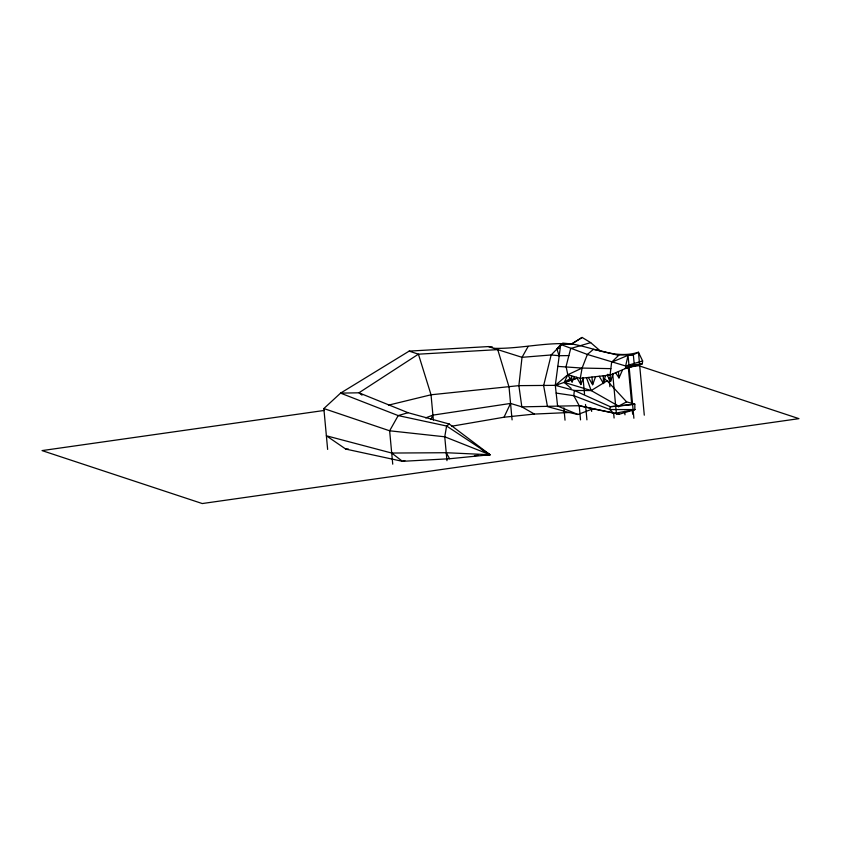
<?xml version="1.0" encoding="UTF-8"?>
<svg xmlns="http://www.w3.org/2000/svg" width="841" height="841" viewBox="0 0 841 841"><rect width="100%" height="100%" fill="white"/><g stroke="black" fill="none" stroke-linecap="round" stroke-linejoin="round"><path stroke-width="1.26" d="M624.937 368.453L642.314 363.817L642.64 360.957L638.456 352.253C615.675 359.37 593.925 347.543 571.701 343.98C545.83 341.94 519.791 349.026 493.751 348.321M606.981 375.033L610.661 381.257L610.082 375.065L611.628 362.229L619.05 354.965L633.336 354.734L638.456 352.253L644.29 415.17M613.036 412.92L592.884 408.8L577.935 414.487L557.594 406.024L555.302 385.346L560.716 344.463L571.701 343.98L582.119 337.451L590.676 342.623L600.032 350.708L618.692 355.386M600.032 350.708L593.399 349.362L587.365 354.45L582.109 368.064L580.269 378.345L580.847 384.537L583.244 378.019M599.212 376.263L603.512 383.528L605.436 375.58M610.661 381.257L612.91 373.93M588.343 377.462L592.632 384.726L595.586 376.663M590.676 342.623L570.692 348.531L566.067 366.476L567.791 374.739L572.08 382.003L574.371 376.642M615.665 372.826L618.997 377.914L622.456 370.114M571.197 388.416L564.237 382.413L567.791 374.739L582.109 368.064L610.86 368.642M430.886 419.417L432.915 415.128L510.55 403.438L521.83 406.855L534.413 414.066L569.21 412.521L577.935 414.487M451.659 426.229L504.011 417.22L510.55 403.438M528.148 346.439L522.03 357.32L518.876 385.641L521.83 406.855L579.207 405.698L619.344 414.203L634.86 409.578L634.808 404.174L626.598 401.872L607.139 380.773L603.996 378.692M568.873 355.596L559.055 355.711L556.963 349.036L560.716 344.463L587.365 354.45L625.651 365.982L642.64 360.957M558.624 347.344L551.16 354.965L543.633 385.641L547.48 406.613L569.21 412.521M560.285 345.651L562.776 343.107L571.701 343.98M327.643 449.409L323.848 408.558L340.573 393.125L409.147 351.118L488.474 346.576L492.3 346.913M388.468 405.152L431.034 394.786L518.876 385.641L555.302 385.346L567.791 374.739L580.269 378.345L610.082 375.065L634.272 364.805L642.314 363.817M449.304 424.043L408.022 412.7L358.928 392.8L340.573 393.125L398.192 415.591L446.603 426.009L490.019 454.739L446.224 452.721L391.706 453.047L326.382 435.785L345.767 449.083L402.44 461.32L449.63 458.744L490.019 454.739L449.304 424.043L446.603 426.009L444.752 436.794L446.97 460.679M358.928 392.8L418.408 354.177L497.746 349.635L522.03 357.32L551.16 354.965L559.055 355.711M577.315 378.124L555.302 385.346L574.329 390.466L610.24 406.697L634.808 404.174L618.587 406.119L591.191 390.56L564.237 382.413L570.85 378.124M571.47 344.064L582.119 337.451M580.521 419.88L579.207 405.698L573.814 395.69L574.329 390.466L591.191 390.56L607.139 380.773M614.098 418.03L613.678 413.499L609.946 409.546L610.24 406.697L618.587 406.119L626.598 401.872M611.628 362.229L628.048 355.322L633.336 354.734L634.272 364.805L628.5 366.844M425.672 417.882L432.915 415.128M556.963 349.036L559.423 348.195M564.237 382.413L577.084 378.124M408.022 412.7L398.192 415.591L389.635 430.792L392.736 464.169M404.889 460.595L402.44 461.32L391.706 453.047M613.678 413.499L634.86 409.578L609.946 409.546L573.814 395.69L556.164 393.083M324.142 410.461L42.05 450.597L202.271 503.549L798.95 418.65L638.729 365.698L627.029 367.37M627.249 367.233L630.981 366.771M504.011 417.22L534.413 414.066M632.285 409.746L634.86 409.578M474.429 455.58L478.319 455.37M483.522 455.097L490.019 454.739L481.262 449.147M555.302 385.346L557.793 385.262M345.767 449.083L348.384 449.041M557.699 366.392L582.109 368.064M615.559 413.425L619.344 414.203M579.207 405.698L592.884 408.8M607.601 374.35L610.082 375.065M488.474 346.576L497.746 349.635L509.036 387.049L512.085 419.88M409.147 351.118L418.408 354.177L431.034 394.786L433.378 420.09M323.848 408.558L389.635 430.792L444.752 436.794L490.019 454.739M359.959 393.577L362.019 395.133M576.548 377.273L580.847 384.537M446.224 452.721L449.63 458.744M586.492 377.735L591.191 390.56M626.471 368.495L625.651 365.982L628.048 355.322L633.883 418.25M628.322 367.517L631.686 403.796M632.285 410.282L632.653 414.161M624.674 411.407L624.989 414.813M618.429 371.722L618.997 377.914M618.587 406.119L618.671 406.97M612.69 373.719L616.421 413.951M609.052 377.746L609.883 386.723M591.454 408.968L591.675 411.428M582.992 377.546L584.537 394.219M585.494 404.468L586.923 419.859M571.512 375.822L572.08 382.003M563.89 407.874L565.026 420.164M591.959 377.062L592.632 384.726M603.291 375.811L603.512 383.528"/></g></svg>
